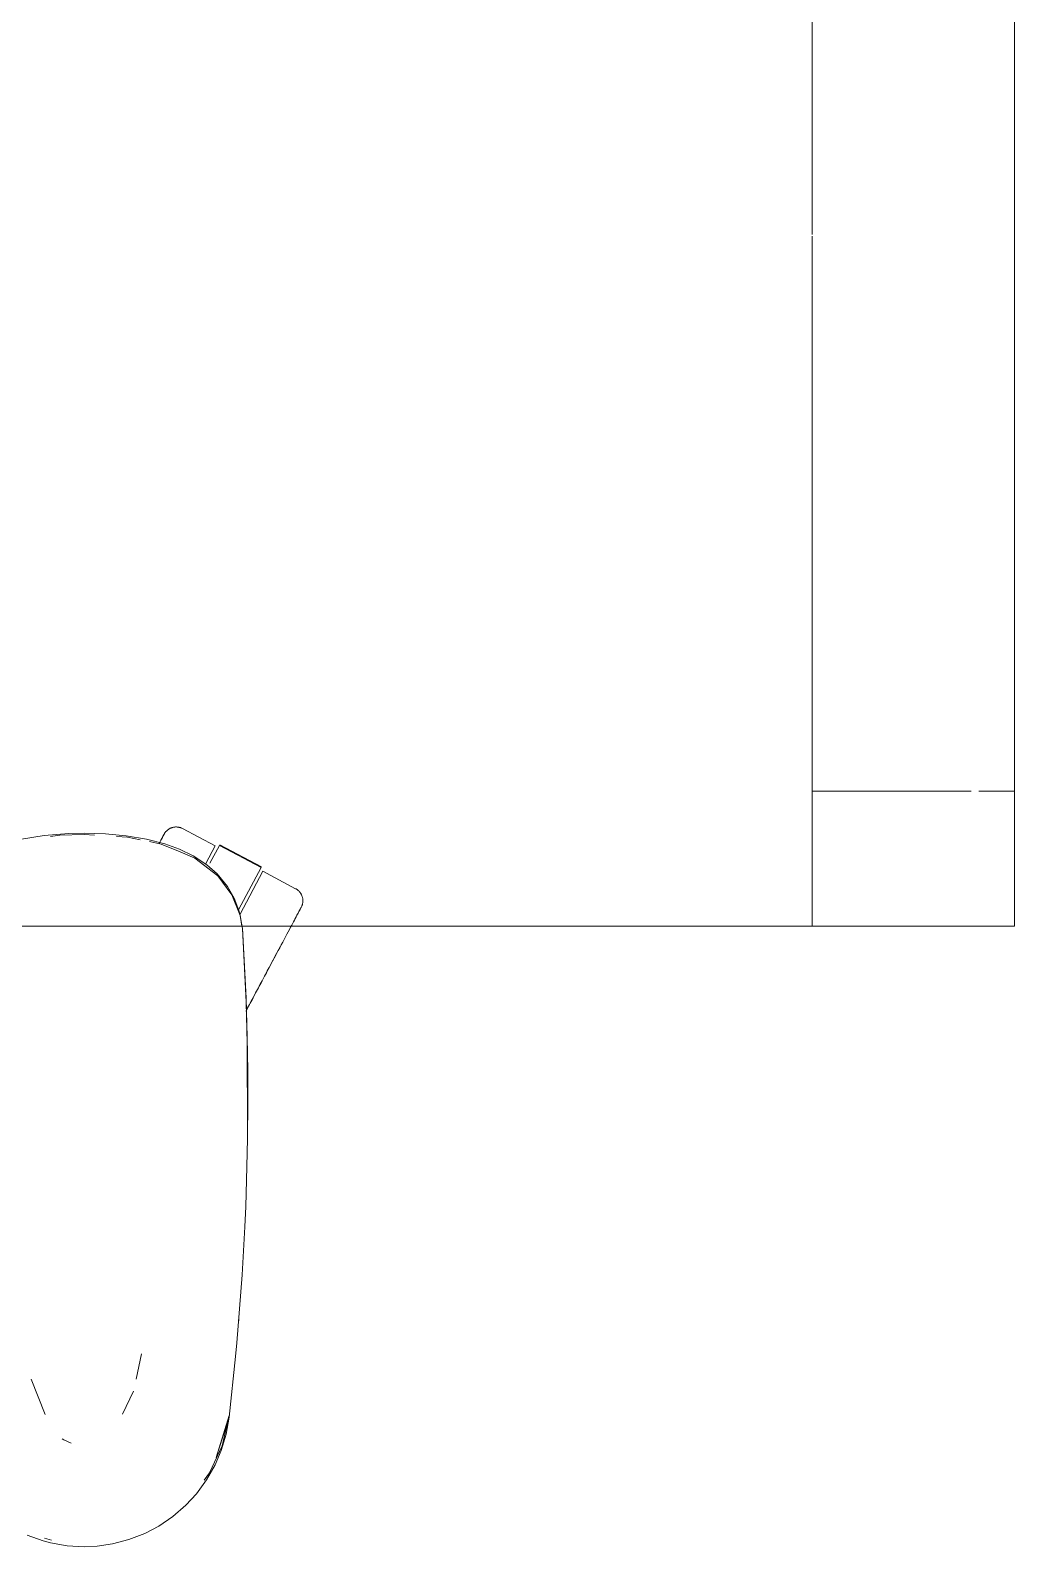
# Model space of a CAD drawing. Header units: millimetres. Extents: x 155927 to 326028, y -36033 to 97293.
# Drawn here: x 158199.8 to 158491.3, y 19558.5 to 20007.6 of the extents above; entities that cross this region are included whole.
import ezdxf

# ---------------------------------------------------------------- set-up
doc = ezdxf.new("R2010")
doc.units = ezdxf.units.MM
doc.header["$MEASUREMENT"] = 0
doc.layers.add('G-IMPT', color=8, linetype='CONTINUOUS', lineweight=9)
doc.layers.add('I-FURN', color=8, linetype='CONTINUOUS', lineweight=9)

msp = doc.modelspace()

# ---------------------------------------------------------------- linework, layer by layer
at = {"layer": 'G-IMPT'}
for p, q in [((158197.15, 19768.03), (158203.91, 19769.15)), ((158211.23, 19769.73), (158203.91, 19769.15)), ((158208.57, 19769.21), (158205.79, 19768.82)), ((158208.57, 19769.21), (158215.73, 19769.44)), ((158211.23, 19769.73), (158215.73, 19769.81)), ((158215.73, 19769.81), (158222.07, 19769.63)), ((158218.84, 19769.25), (158215.73, 19769.44)), ((158228.22, 19769.07), (158222.07, 19769.63)), ((158228.56, 19768.65), (158225.36, 19768.85)), ((158228.22, 19769.07), (158234.16, 19768.07)), ((158232.31, 19767.89), (158228.56, 19768.65)), ((158239.64, 19766.64), (158234.16, 19768.07)), ((158238.52, 19766.61), (158235.06, 19767.32)), ((158238.52, 19766.61), (158244.15, 19764.29)), ((158239.64, 19766.64), (158243.97, 19765.05)), ((158248.04, 19763.07), (158243.97, 19765.05)), ((158248.54, 19762.45), (158244.15, 19764.29)), ((158248.04, 19763.07), (158252.09, 19760.42)), ((158255.33, 19757.23), (158248.54, 19762.45)), ((158252.09, 19760.42), (158255.13, 19757.75)), ((158258.21, 19754.01), (158255.13, 19757.75)), ((158259.5, 19751.61), (158255.33, 19757.23)), ((158260.16, 19750.58), (158258.21, 19754.01)), ((158261.91, 19745.41), (158259.5, 19751.61)), ((158260.16, 19750.58), (158261.56, 19746.93)), ((158261.92, 19745.59), (158261.56, 19746.93)), ((158261.91, 19745.41), (158262.39, 19742.24)), ((158261.92, 19745.59), (158262.37, 19743.19)), ((158262.62, 19741.55), (158262.37, 19743.19)), ((158263.67, 19720.97), (158262.62, 19741.55)), ((158263.71, 19719.76), (158262.62, 19741.55)), ((158262.62, 19741.55), (158262.73, 19739.94)), ((158263.71, 19719.76), (158262.73, 19739.94)), ((158264.17, 19699.57), (158263.67, 19720.97)), ((158264.01, 19709.41), (158263.67, 19720.97)), ((158263.67, 19720.97), (158263.71, 19719.76)), ((158264.17, 19699.57), (158263.71, 19719.76)), ((158264.13, 19679.39), (158264.01, 19709.41)), ((158264.17, 19699.57), (158264.01, 19709.41)), ((158264.01, 19709.41), (158264.22, 19690.18)), ((158264.15, 19701.61), (158264.08, 19703.52)), ((158264.13, 19699.46), (158264.15, 19701.61)), ((158264.13, 19679.39), (158264.17, 19699.57)), ((158264.13, 19679.39), (158264.22, 19690.18)), ((158264.13, 19679.39), (158263.96, 19670.97)), ((158263.57, 19659.21), (158263.96, 19670.97)), ((158263.71, 19664.1), (158263.82, 19666.03)), ((158263.82, 19666.03), (158263.84, 19667.53)), ((158263.57, 19659.21), (158263.32, 19653.19)), ((158262.51, 19639.05), (158263.32, 19653.19)), ((158262.18, 19633.96), (158262.51, 19639.05)), ((158262.18, 19633.96), (158260.94, 19618.9)), ((158261.53, 19625.78), (158261.37, 19624.1)), ((158232.72, 19615.56), (158231.14, 19608.13)), ((158260.59, 19614.77), (158258.69, 19596.85)), ((158260.94, 19618.9), (158260.59, 19614.77)), ((158200.02, 19608.06), (158204.16, 19597.64)), ((158227.11, 19597.73), (158230.38, 19604.52)), ((158258.69, 19597.36), (158254.85, 19584.9)), ((158256.64, 19588.39), (158258.56, 19596.8)), ((158258.69, 19597.36), (158257.77, 19594.05)), ((158258.69, 19596.85), (158257.79, 19591.81)), ((158254.85, 19584.9), (158257.77, 19594.05)), ((158209.69, 19590.11), (158209.23, 19590.41)), ((158211.91, 19589.1), (158209.69, 19590.11)), ((158256.64, 19588.39), (158252.9, 19580.33)), ((158256.32, 19586.94), (158257.79, 19591.81)), ((158254.51, 19582.7), (158256.32, 19586.94)), ((158251.31, 19578.22), (158252.9, 19580.33)), ((158254.51, 19582.7), (158252, 19578.26)), ((158249.01, 19574.18), (158245.84, 19570.74)), ((158249.01, 19574.18), (158252, 19578.26)), ((158242, 19567.42), (158245.84, 19570.74)), ((158237.84, 19564.59), (158242, 19567.42)), ((158198.84, 19561.94), (158203.62, 19560.23)), ((158204.05, 19561.02), (158206.08, 19560.41)), ((158224.09, 19559.3), (158228.96, 19560.57)), ((158233.67, 19562.4), (158228.96, 19560.57)), ((158237.84, 19564.59), (158233.67, 19562.4)), ((158205.74, 19559.66), (158203.62, 19560.23)), ((158210.69, 19558.78), (158205.74, 19559.66)), ((158215.73, 19558.48), (158210.69, 19558.78)), ((158215.73, 19558.48), (158219.58, 19558.66)), ((158224.09, 19559.3), (158219.58, 19558.66))]:
    msp.add_line(p, q, dxfattribs=at)
at = {"layer": 'I-FURN'}
for p, q in [((158491.27, 20542.24), (158491.27, 19742.24)), ((158491.27, 19742.24), (158491.27, 20542.24)), ((158491.27, 20542.24), (158491.27, 19742.24)), ((158431.27, 20502.24), (158431.27, 19947.15)), ((158491.27, 19782.24), (158491.27, 20502.24)), ((158431.27, 19947.15), (158431.27, 20177.24)), ((158431.27, 19742.24), (158431.27, 19946.69)), ((158431.27, 19946.69), (158431.27, 19782.24)), ((158431.27, 19782.24), (158431.27, 19742.24)), ((158431.27, 19782.24), (158478.38, 19782.24)), ((158431.27, 19782.24), (158478.38, 19782.24)), ((158480.69, 19782.24), (158491.27, 19782.24)), ((158480.69, 19782.24), (158491.27, 19782.24)), ((158491.27, 19742.24), (158491.27, 19782.24)), ((158238.02, 19766.89), (158238.25, 19767.32)), ((158238.36, 19767.54), (158238.14, 19767.13)), ((158238.25, 19767.32), (158238.45, 19767.71)), ((158238.56, 19767.91), (158238.36, 19767.54)), ((158238.45, 19767.71), (158238.64, 19768.07)), ((158238.74, 19768.24), (158238.56, 19767.91)), ((158238.64, 19768.07), (158238.81, 19768.39)), ((158238.9, 19768.54), (158238.74, 19768.24)), ((158238.81, 19768.39), (158238.96, 19768.67)), ((158239.03, 19768.8), (158238.9, 19768.54)), ((158238.96, 19768.67), (158239.09, 19768.91)), ((158239.15, 19769.02), (158239.03, 19768.8)), ((158239.09, 19768.91), (158239.2, 19769.11)), ((158239.25, 19769.2), (158239.15, 19769.02)), ((158239.2, 19769.11), (158239.28, 19769.27)), ((158239.32, 19769.34), (158239.25, 19769.2)), ((158239.28, 19769.27), (158239.35, 19769.39)), ((158239.37, 19769.44), (158239.32, 19769.34)), ((158239.35, 19769.39), (158239.39, 19769.47)), ((158239.41, 19769.5), (158239.37, 19769.44)), ((158239.39, 19769.47), (158239.41, 19769.52)), ((158239.41, 19769.52), (158239.42, 19769.52)), ((158239.42, 19769.52), (158239.41, 19769.5)), ((158239.42, 19769.52), (158239.49, 19769.66)), ((158239.49, 19769.66), (158239.58, 19769.8)), ((158239.58, 19769.8), (158239.67, 19769.93)), ((158239.67, 19769.93), (158239.76, 19770.06)), ((158239.76, 19770.06), (158239.86, 19770.19)), ((158239.86, 19770.19), (158239.97, 19770.31)), ((158239.97, 19770.31), (158240.08, 19770.43)), ((158240.08, 19770.43), (158240.19, 19770.54)), ((158240.19, 19770.54), (158240.31, 19770.65)), ((158240.31, 19770.65), (158240.43, 19770.76)), ((158240.43, 19770.76), (158240.56, 19770.86)), ((158240.56, 19770.86), (158240.69, 19770.95)), ((158240.69, 19770.95), (158240.83, 19771.04)), ((158240.83, 19771.04), (158240.96, 19771.12)), ((158240.96, 19771.12), (158241.11, 19771.2)), ((158241.11, 19771.2), (158241.25, 19771.27)), ((158241.25, 19771.27), (158241.4, 19771.34)), ((158241.4, 19771.34), (158241.55, 19771.4)), ((158241.55, 19771.4), (158241.7, 19771.45)), ((158241.7, 19771.45), (158241.85, 19771.5)), ((158241.85, 19771.5), (158242.01, 19771.54)), ((158242.01, 19771.54), (158242.17, 19771.58)), ((158242.17, 19771.58), (158242.32, 19771.61)), ((158242.32, 19771.61), (158242.48, 19771.63)), ((158242.48, 19771.63), (158242.64, 19771.65)), ((158242.64, 19771.65), (158242.8, 19771.66)), ((158242.8, 19771.66), (158242.97, 19771.66)), ((158242.97, 19771.66), (158243.13, 19771.66)), ((158243.13, 19771.66), (158243.29, 19771.65)), ((158243.29, 19771.65), (158243.45, 19771.63)), ((158243.45, 19771.63), (158243.61, 19771.61)), ((158243.61, 19771.61), (158243.77, 19771.58)), ((158243.77, 19771.58), (158243.92, 19771.55)), ((158243.92, 19771.55), (158244.08, 19771.5)), ((158244.08, 19771.5), (158244.23, 19771.46)), ((158244.23, 19771.46), (158244.39, 19771.4)), ((158244.39, 19771.4), (158244.54, 19771.34)), ((158244.54, 19771.34), (158244.68, 19771.28)), ((158244.68, 19771.28), (158244.83, 19771.21)), ((158244.83, 19771.21), (158244.87, 19771.19)), ((158254.55, 19766.04), (158244.87, 19771.19)), ((158251.79, 19760.85), (158254.55, 19766.04)), ((158252.97, 19760.93), (158255.78, 19766.22)), ((158255.78, 19766.22), (158268.14, 19759.65)), ((158268.24, 19759.82), (158255.87, 19766.39)), ((158268.14, 19759.65), (158261.49, 19747.14)), ((158261.95, 19745.86), (158268.68, 19758.53)), ((158278.37, 19753.38), (158268.68, 19758.53)), ((158278.37, 19753.38), (158278.51, 19753.3)), ((158278.51, 19753.3), (158278.64, 19753.21)), ((158278.64, 19753.21), (158278.78, 19753.12)), ((158278.78, 19753.12), (158278.91, 19753.03)), ((158278.91, 19753.03), (158279.03, 19752.93)), ((158279.03, 19752.93), (158279.16, 19752.82)), ((158279.16, 19752.82), (158279.27, 19752.71)), ((158279.27, 19752.71), (158279.39, 19752.6)), ((158279.39, 19752.6), (158279.5, 19752.48)), ((158279.5, 19752.48), (158279.6, 19752.36)), ((158279.6, 19752.36), (158279.7, 19752.23)), ((158279.7, 19752.23), (158279.79, 19752.1)), ((158279.79, 19752.1), (158279.88, 19751.97)), ((158279.88, 19751.97), (158279.97, 19751.83)), ((158279.97, 19751.83), (158280.04, 19751.69)), ((158280.04, 19751.69), (158280.12, 19751.54)), ((158280.12, 19751.54), (158280.18, 19751.39)), ((158280.18, 19751.39), (158280.24, 19751.25)), ((158280.24, 19751.25), (158280.3, 19751.09)), ((158280.3, 19751.09), (158280.34, 19750.94)), ((158280.34, 19750.94), (158280.39, 19750.78)), ((158280.39, 19750.78), (158280.42, 19750.63)), ((158280.42, 19750.63), (158280.45, 19750.47)), ((158280.45, 19750.47), (158280.47, 19750.31)), ((158280.48, 19749.34), (158280.45, 19749.18)), ((158280.47, 19750.31), (158280.49, 19750.15)), ((158280.49, 19749.5), (158280.48, 19749.34)), ((158280.49, 19750.15), (158280.5, 19749.99)), ((158280.5, 19749.66), (158280.49, 19749.5)), ((158280.5, 19749.99), (158280.5, 19749.83)), ((158280.5, 19749.83), (158280.5, 19749.66)), ((158278.12, 19744.33), (158278.39, 19744.83)), ((158278.52, 19745.08), (158278.26, 19744.6)), ((158278.39, 19744.83), (158278.63, 19745.29)), ((158278.76, 19745.53), (158278.52, 19745.08)), ((158278.63, 19745.29), (158278.86, 19745.72)), ((158278.98, 19745.94), (158278.76, 19745.53)), ((158278.86, 19745.72), (158279.07, 19746.12)), ((158279.17, 19746.31), (158278.98, 19745.94)), ((158279.07, 19746.12), (158279.26, 19746.47)), ((158279.35, 19746.65), (158279.17, 19746.31)), ((158279.26, 19746.47), (158279.43, 19746.79)), ((158279.51, 19746.95), (158279.35, 19746.65)), ((158279.43, 19746.79), (158279.58, 19747.07)), ((158279.65, 19747.2), (158279.51, 19746.95)), ((158279.58, 19747.07), (158279.7, 19747.31)), ((158279.77, 19747.42), (158279.65, 19747.2)), ((158279.7, 19747.31), (158279.81, 19747.51)), ((158279.86, 19747.6), (158279.77, 19747.42)), ((158279.81, 19747.51), (158279.9, 19747.67)), ((158279.94, 19747.74), (158279.86, 19747.6)), ((158279.9, 19747.67), (158279.96, 19747.8)), ((158279.99, 19747.84), (158279.94, 19747.74)), ((158279.96, 19747.8), (158280.01, 19747.88)), ((158280.02, 19747.91), (158279.99, 19747.84)), ((158280.01, 19747.88), (158280.03, 19747.92)), ((158280.03, 19747.93), (158280.02, 19747.91)), ((158280.05, 19747.96), (158280.03, 19747.93)), ((158280.03, 19747.92), (158280.03, 19747.93)), ((158280.12, 19748.11), (158280.05, 19747.96)), ((158280.19, 19748.26), (158280.12, 19748.11)), ((158280.25, 19748.41), (158280.19, 19748.26)), ((158280.3, 19748.56), (158280.25, 19748.41)), ((158280.35, 19748.71), (158280.3, 19748.56)), ((158280.39, 19748.87), (158280.35, 19748.71)), ((158280.42, 19749.03), (158280.39, 19748.87)), ((158280.45, 19749.18), (158280.42, 19749.03)), ((156891.27, 19742.24), (158491.27, 19742.24)), ((158491.27, 19742.24), (156891.27, 19742.24)), ((158275.77, 19739.91), (158276.15, 19740.63)), ((158276.15, 19740.63), (158276.52, 19741.32)), ((158276.52, 19741.32), (158276.87, 19741.99)), ((158276.87, 19741.99), (158277.21, 19742.62)), ((158277.21, 19742.62), (158277.53, 19743.22)), ((158277.7, 19743.53), (158277.39, 19742.95)), ((158277.53, 19743.22), (158277.83, 19743.79)), ((158277.99, 19744.09), (158277.7, 19743.53)), ((158277.83, 19743.79), (158278.12, 19744.33)), ((158278.26, 19744.6), (158277.99, 19744.09)), ((158431.27, 19742.24), (158491.27, 19742.24)), ((158491.27, 19742.24), (158431.27, 19742.24)), ((158273.18, 19735.04), (158273.64, 19735.91)), ((158273.89, 19736.37), (158273.43, 19735.51)), ((158273.64, 19735.91), (158274.09, 19736.76)), ((158274.33, 19737.2), (158273.89, 19736.37)), ((158274.09, 19736.76), (158274.53, 19737.58)), ((158274.53, 19737.58), (158274.96, 19738.38)), ((158274.96, 19738.38), (158275.37, 19739.16)), ((158275.37, 19739.16), (158275.77, 19739.91)), ((158270.73, 19730.44), (158271.24, 19731.39)), ((158271.51, 19731.9), (158271.01, 19730.95)), ((158271.24, 19731.39), (158271.74, 19732.33)), ((158272, 19732.83), (158271.51, 19731.9)), ((158271.74, 19732.33), (158272.23, 19733.25)), ((158272.49, 19733.74), (158272, 19732.83)), ((158272.23, 19733.25), (158272.71, 19734.15)), ((158272.97, 19734.64), (158272.49, 19733.74)), ((158272.71, 19734.15), (158273.18, 19735.04)), ((158273.43, 19735.51), (158272.97, 19734.64)), ((158268.94, 19727.06), (158268.41, 19726.07)), ((158268.65, 19726.52), (158269.18, 19727.52)), ((158269.46, 19728.05), (158268.94, 19727.06)), ((158269.18, 19727.52), (158269.7, 19728.5)), ((158269.98, 19729.03), (158269.46, 19728.05)), ((158269.7, 19728.5), (158270.22, 19729.47)), ((158270.5, 19730), (158269.98, 19729.03)), ((158270.22, 19729.47), (158270.73, 19730.44)), ((158271.01, 19730.95), (158270.5, 19730)), ((158265.99, 19721.51), (158266.52, 19722.52)), ((158266.81, 19723.06), (158266.28, 19722.05)), ((158266.52, 19722.52), (158267.06, 19723.52)), ((158267.34, 19724.06), (158266.81, 19723.06)), ((158267.06, 19723.52), (158267.59, 19724.53)), ((158267.88, 19725.07), (158267.34, 19724.06)), ((158267.59, 19724.53), (158268.12, 19725.53)), ((158268.41, 19726.07), (158267.88, 19725.07)), ((158268.12, 19725.53), (158268.65, 19726.52)), ((158264.15, 19718.06), (158263.63, 19717.08)), ((158263.87, 19717.53), (158264.39, 19718.52)), ((158264.68, 19719.05), (158264.15, 19718.06)), ((158264.39, 19718.52), (158264.92, 19719.51)), ((158265.21, 19720.05), (158264.68, 19719.05)), ((158264.92, 19719.51), (158265.45, 19720.51)), ((158265.74, 19721.05), (158265.21, 19720.05)), ((158265.45, 19720.51), (158265.99, 19721.51)), ((158266.28, 19722.05), (158265.74, 19721.05))]:
    msp.add_line(p, q, dxfattribs=at)

doc.saveas('drawing.dxf')
